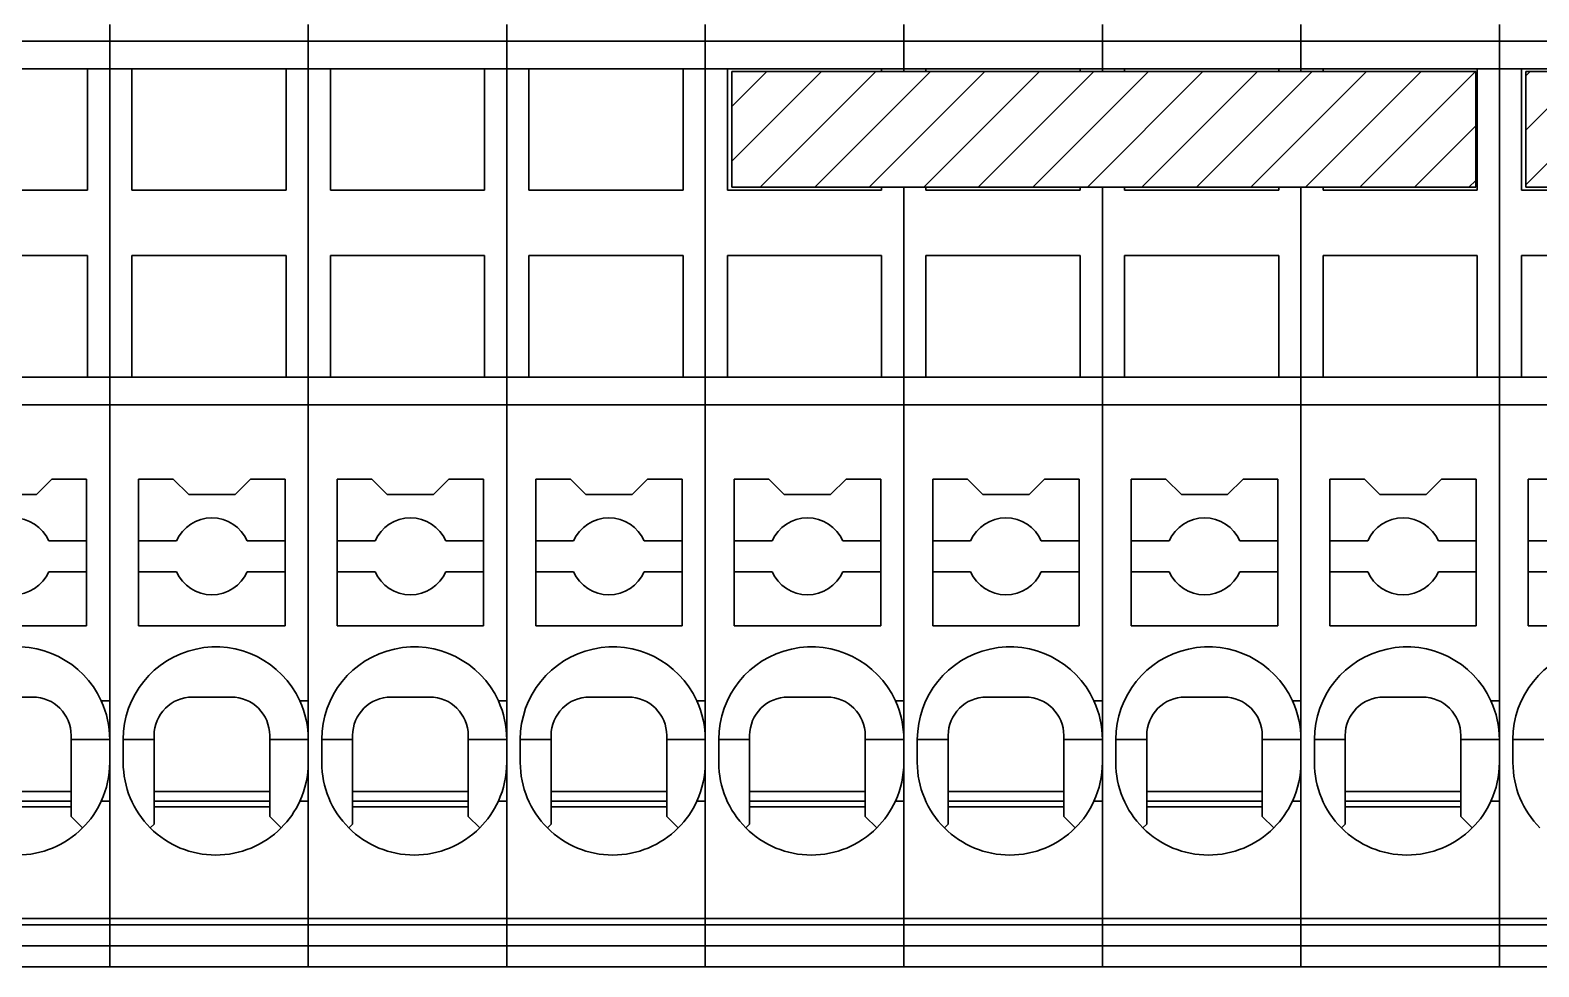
# Model space of a CAD drawing. Header units: millimetres. Extents: x 7 to 587, y 2 to 418.
# Drawn here: x 356.64 to 395.77, y 221 to 245.3 of the extents above; entities that cross this region are included whole.
import ezdxf

# ---------------------------------------------------------------- set-up
doc = ezdxf.new("R2010")
doc.units = ezdxf.units.MM
doc.layers.add('GR1_01', color=7, linetype='Continuous')
doc.layers.add('GR1_04', color=7, linetype='Continuous')
pattern_1 = [(45, (0, 0), (-0.7071068, 0.7071068), [])]

# ---------------------------------------------------------------- blocks, each defined once
blk = doc.blocks.new('BLKF113')
at = {"layer": 'GR1_01', "color": 3, "linetype": 'Continuous', "lineweight": 35}
for p, q in [((353.55, 245.018), (358.7, 245.018)), ((358.7, 245.018), (358.7, 245.35)), ((358.7, 244.3), (358.7, 245.018)), ((354.125, 244.3), (358.125, 244.3)), ((358.125, 244.3), (358.125, 241.15)), ((358.125, 244.3), (358.7, 244.3)), ((358.7, 236.3), (358.7, 244.3)), ((358.125, 241.15), (354.125, 241.15)), ((354.125, 239.45), (358.125, 239.45)), ((358.125, 239.45), (358.125, 236.3)), ((358.125, 236.3), (354.125, 236.3)), ((358.7, 236.3), (358.125, 236.3)), ((358.7, 235.582), (358.7, 236.3)), ((358.7, 235.582), (353.55, 235.582)), ((358.7, 235.582), (358.7, 227.9)), ((356.8, 233.25), (357.2, 233.65)), ((357.2, 233.65), (358.1, 233.65)), ((358.1, 233.65), (358.1, 232.05)), ((355.6, 233.25), (356.8, 233.25)), ((357.117, 232.05), (358.1, 232.05)), ((358.1, 232.05), (358.1, 231.25)), ((358.1, 231.25), (357.117, 231.25)), ((358.1, 231.25), (358.1, 229.85)), ((358.1, 229.85), (354.3, 229.85)), ((358.7, 227.9), (358.482, 227.9)), ((358.7, 227.9), (358.7, 226.9)), ((357.7, 227), (357.7, 226.9)), ((357.7, 226.9), (358.7, 226.9)), ((357.7, 225.55), (357.7, 226.9)), ((358.7, 226.9), (358.7, 226.3)), ((358.7, 225.3), (358.7, 226.3)), ((354.7, 225.55), (357.7, 225.55)), ((357.7, 225.3), (357.7, 225.55)), ((354.7, 225.3), (357.7, 225.3)), ((354.7, 225.15), (357.7, 225.15)), ((357.7, 225.15), (357.7, 225.3)), ((357.7, 224.9), (357.7, 225.15)), ((358.482, 225.3), (358.7, 225.3)), ((358.7, 222.256), (358.7, 225.3)), ((357.7, 224.9), (357.997, 224.603)), ((358.7, 222.256), (353.55, 222.256)), ((358.7, 222.087), (353.55, 222.087)), ((358.7, 222.256), (358.7, 222.087)), ((358.7, 222.087), (358.7, 221.548)), ((358.7, 221.548), (353.55, 221.548)), ((358.7, 221), (358.7, 221.548)), ((358.7, 221), (353.55, 221))]:
    blk.add_line(p, q, dxfattribs=at)
for centre, radius, start, end in [((356.2, 231.65), 1, 23.5782, 156.4218), ((356.2, 231.65), 1, 203.5782, 336.4218), ((356.3, 226.9), 2.4, 24.6243, 180), ((356.7, 227), 1, 0, 90), ((356.3, 226.9), 2.4, 0, 24.6243), ((356.3, 226.3), 2.4, 335.3757, 0), ((356.3, 226.3), 2.4, 315, 335.3757), ((356.3, 226.3), 2.4, 225, 315)]:
    blk.add_arc(centre, radius, start, end, dxfattribs=at)
blk.add_open_spline([(355.7, 228), (355.739, 228), (355.814, 228), (355.929, 228), (356.049, 228), (356.179, 228), (356.313, 228), (356.447, 228), (356.576, 228), (356.659, 228), (356.7, 228)], degree=3, knots=[0, 0, 0, 0, 0.118021, 0.223255, 0.346586, 0.477449, 0.613456, 0.74891, 0.878338, 1, 1, 1, 1], dxfattribs=at)
blk = doc.blocks.new('BLKF114')
at = {"layer": 'GR1_01', "color": 3, "linetype": 'Continuous', "lineweight": 35}
for p, q in [((358.7, 245.018), (358.7, 245.451)), ((358.7, 245.018), (363.85, 245.018)), ((358.7, 245.018), (358.7, 244.3)), ((363.85, 245.018), (363.85, 245.35)), ((363.85, 244.3), (363.85, 245.018)), ((358.7, 244.3), (358.7, 236.3)), ((358.7, 244.3), (359.275, 244.3)), ((359.275, 241.15), (359.275, 244.3)), ((359.275, 244.3), (363.275, 244.3)), ((363.275, 244.3), (363.275, 241.15)), ((363.275, 244.3), (363.85, 244.3)), ((363.85, 236.3), (363.85, 244.3)), ((363.275, 241.15), (359.275, 241.15)), ((359.275, 239.45), (363.275, 239.45)), ((359.275, 236.3), (359.275, 239.45)), ((363.275, 239.45), (363.275, 236.3)), ((358.7, 236.3), (358.7, 235.582)), ((359.275, 236.3), (358.7, 236.3)), ((363.275, 236.3), (359.275, 236.3)), ((363.85, 236.3), (363.275, 236.3)), ((363.85, 235.582), (363.85, 236.3)), ((363.85, 235.582), (358.7, 235.582)), ((358.7, 235.582), (358.7, 222.256)), ((363.85, 235.582), (363.85, 227.9)), ((359.45, 233.65), (360.35, 233.65)), ((359.45, 232.05), (359.45, 233.65)), ((360.35, 233.65), (360.75, 233.25)), ((361.95, 233.25), (362.35, 233.65)), ((362.35, 233.65), (363.25, 233.65)), ((363.25, 233.65), (363.25, 232.05)), ((360.75, 233.25), (361.95, 233.25)), ((359.45, 231.25), (359.45, 232.05)), ((359.45, 232.05), (360.433, 232.05)), ((362.267, 232.05), (363.25, 232.05)), ((363.25, 232.05), (363.25, 231.25)), ((359.45, 229.85), (359.45, 231.25)), ((360.433, 231.25), (359.45, 231.25)), ((363.25, 231.25), (362.267, 231.25)), ((363.25, 231.25), (363.25, 229.85)), ((363.25, 229.85), (359.45, 229.85)), ((363.85, 227.9), (363.632, 227.9)), ((363.85, 227.9), (363.85, 226.9)), ((359.85, 227), (359.85, 226.9)), ((362.85, 227), (362.85, 226.9)), ((359.05, 226.9), (359.05, 226.3)), ((359.85, 226.9), (359.05, 226.9)), ((359.85, 225.55), (359.85, 226.9)), ((362.85, 226.9), (363.85, 226.9)), ((362.85, 225.55), (362.85, 226.9)), ((363.85, 226.9), (363.85, 226.3)), ((363.85, 225.3), (363.85, 226.3)), ((359.85, 225.3), (359.85, 225.55)), ((359.85, 225.55), (362.85, 225.55)), ((362.85, 225.3), (362.85, 225.55)), ((359.85, 225.15), (359.85, 225.3)), ((359.85, 225.3), (362.85, 225.3)), ((359.85, 225.15), (362.85, 225.15)), ((359.85, 224.7), (359.85, 225.15)), ((362.85, 225.15), (362.85, 225.3)), ((362.85, 224.9), (362.85, 225.15)), ((363.632, 225.3), (363.85, 225.3)), ((363.85, 222.256), (363.85, 225.3)), ((359.753, 224.603), (359.85, 224.7)), ((362.85, 224.9), (363.147, 224.603)), ((363.85, 222.256), (358.7, 222.256)), ((358.7, 222.256), (358.7, 222.087)), ((363.85, 222.087), (358.7, 222.087)), ((358.7, 222.087), (358.7, 221.548)), ((363.85, 222.256), (363.85, 222.087)), ((363.85, 222.087), (363.85, 221.548)), ((363.85, 221.548), (358.7, 221.548)), ((358.7, 221.548), (358.7, 221)), ((363.85, 221), (363.85, 221.548)), ((363.85, 221), (358.7, 221))]:
    blk.add_line(p, q, dxfattribs=at)
for centre, radius, start, end in [((361.35, 231.65), 1, 23.5782, 156.4218), ((361.35, 231.65), 1, 203.5782, 336.4218), ((361.45, 226.9), 2.4, 24.6243, 180), ((360.85, 227), 1, 90, 180), ((361.85, 227), 1, 0, 90), ((361.45, 226.9), 2.4, 0, 24.6243), ((361.45, 226.3), 2.4, 180, 225), ((361.45, 226.3), 2.4, 335.3757, 0), ((361.45, 226.3), 2.4, 315, 335.3757), ((361.45, 226.3), 2.4, 225, 315)]:
    blk.add_arc(centre, radius, start, end, dxfattribs=at)
blk.add_open_spline([(360.85, 228), (360.889, 228), (360.964, 228), (361.079, 228), (361.199, 228), (361.329, 228), (361.463, 228), (361.597, 228), (361.726, 228), (361.809, 228), (361.85, 228)], degree=3, knots=[0, 0, 0, 0, 0.118021, 0.223255, 0.346586, 0.477449, 0.613456, 0.74891, 0.878338, 1, 1, 1, 1], dxfattribs=at)
blk = doc.blocks.new('BLKF115')
at = {"layer": 'GR1_01', "color": 3, "linetype": 'Continuous', "lineweight": 35}
for p, q in [((363.85, 245.018), (363.85, 245.451)), ((363.85, 245.018), (369, 245.018)), ((363.85, 245.018), (363.85, 244.3)), ((369, 245.018), (369, 245.35)), ((369, 244.3), (369, 245.018)), ((363.85, 244.3), (363.85, 236.3)), ((363.85, 244.3), (364.425, 244.3)), ((364.425, 241.15), (364.425, 244.3)), ((364.425, 244.3), (368.425, 244.3)), ((368.425, 244.3), (368.425, 241.15)), ((368.425, 244.3), (369, 244.3)), ((369, 236.3), (369, 244.3)), ((368.425, 241.15), (364.425, 241.15)), ((364.425, 239.45), (368.425, 239.45)), ((364.425, 236.3), (364.425, 239.45)), ((368.425, 239.45), (368.425, 236.3)), ((363.85, 236.3), (363.85, 235.582)), ((364.425, 236.3), (363.85, 236.3)), ((368.425, 236.3), (364.425, 236.3)), ((369, 236.3), (368.425, 236.3)), ((369, 235.582), (369, 236.3)), ((369, 235.582), (363.85, 235.582)), ((363.85, 235.582), (363.85, 222.256)), ((369, 235.582), (369, 227.9)), ((364.6, 233.65), (365.5, 233.65)), ((364.6, 232.05), (364.6, 233.65)), ((365.5, 233.65), (365.9, 233.25)), ((367.1, 233.25), (367.5, 233.65)), ((367.5, 233.65), (368.4, 233.65)), ((368.4, 233.65), (368.4, 232.05)), ((365.9, 233.25), (367.1, 233.25)), ((364.6, 231.25), (364.6, 232.05)), ((364.6, 232.05), (365.583, 232.05)), ((367.417, 232.05), (368.4, 232.05)), ((368.4, 232.05), (368.4, 231.25)), ((364.6, 229.85), (364.6, 231.25)), ((365.583, 231.25), (364.6, 231.25)), ((368.4, 231.25), (367.417, 231.25)), ((368.4, 231.25), (368.4, 229.85)), ((368.4, 229.85), (364.6, 229.85)), ((369, 227.9), (368.782, 227.9)), ((369, 227.9), (369, 226.9)), ((365, 227), (365, 226.9)), ((368, 227), (368, 226.9)), ((364.2, 226.9), (364.2, 226.3)), ((365, 226.9), (364.2, 226.9)), ((365, 225.55), (365, 226.9)), ((368, 226.9), (369, 226.9)), ((368, 225.55), (368, 226.9)), ((369, 226.9), (369, 226.3)), ((369, 225.3), (369, 226.3)), ((365, 225.3), (365, 225.55)), ((365, 225.55), (368, 225.55)), ((368, 225.3), (368, 225.55)), ((365, 225.15), (365, 225.3)), ((365, 225.3), (368, 225.3)), ((365, 225.15), (368, 225.15)), ((365, 224.7), (365, 225.15)), ((368, 225.15), (368, 225.3)), ((368, 224.9), (368, 225.15)), ((368.782, 225.3), (369, 225.3)), ((369, 222.256), (369, 225.3)), ((364.903, 224.603), (365, 224.7)), ((368, 224.9), (368.297, 224.603)), ((369, 222.256), (363.85, 222.256)), ((363.85, 222.256), (363.85, 222.087)), ((369, 222.087), (363.85, 222.087)), ((363.85, 222.087), (363.85, 221.548)), ((369, 222.256), (369, 222.087)), ((369, 222.087), (369, 221.548)), ((369, 221.548), (363.85, 221.548)), ((363.85, 221.548), (363.85, 221)), ((369, 221), (369, 221.548)), ((369, 221), (363.85, 221))]:
    blk.add_line(p, q, dxfattribs=at)
for centre, radius, start, end in [((366.5, 231.65), 1, 23.5782, 156.4218), ((366.5, 231.65), 1, 203.5782, 336.4218), ((366.6, 226.9), 2.4, 24.6243, 180), ((366, 227), 1, 90, 180), ((367, 227), 1, 0, 90), ((366.6, 226.9), 2.4, 0, 24.6243), ((366.6, 226.3), 2.4, 180, 225), ((366.6, 226.3), 2.4, 335.3757, 0), ((366.6, 226.3), 2.4, 315, 335.3757), ((366.6, 226.3), 2.4, 225, 315)]:
    blk.add_arc(centre, radius, start, end, dxfattribs=at)
blk.add_open_spline([(366, 228), (366.039, 228), (366.114, 228), (366.229, 228), (366.349, 228), (366.479, 228), (366.613, 228), (366.747, 228), (366.876, 228), (366.959, 228), (367, 228)], degree=3, knots=[0, 0, 0, 0, 0.118021, 0.223255, 0.346586, 0.477449, 0.613456, 0.74891, 0.878338, 1, 1, 1, 1], dxfattribs=at)
blk = doc.blocks.new('BLKF116')
at = {"layer": 'GR1_01', "color": 3, "linetype": 'Continuous', "lineweight": 35}
for p, q in [((369, 245.018), (369, 245.451)), ((369, 245.018), (374.15, 245.018)), ((369, 245.018), (369, 244.3)), ((374.15, 245.018), (374.15, 245.35)), ((374.15, 244.3), (374.15, 245.018)), ((369, 244.3), (369, 236.3)), ((369, 244.3), (369.575, 244.3)), ((369.575, 241.15), (369.575, 244.3)), ((369.575, 244.3), (373.575, 244.3)), ((373.575, 244.3), (373.575, 241.15)), ((373.575, 244.3), (374.15, 244.3)), ((374.15, 236.3), (374.15, 244.3)), ((373.575, 241.15), (369.575, 241.15)), ((369.575, 239.45), (373.575, 239.45)), ((369.575, 236.3), (369.575, 239.45)), ((373.575, 239.45), (373.575, 236.3)), ((369, 236.3), (369, 235.582)), ((369.575, 236.3), (369, 236.3)), ((373.575, 236.3), (369.575, 236.3)), ((374.15, 236.3), (373.575, 236.3)), ((374.15, 235.582), (374.15, 236.3)), ((374.15, 235.582), (369, 235.582)), ((369, 235.582), (369, 222.256)), ((374.15, 235.582), (374.15, 227.9)), ((369.75, 233.65), (370.65, 233.65)), ((369.75, 232.05), (369.75, 233.65)), ((370.65, 233.65), (371.05, 233.25)), ((372.25, 233.25), (372.65, 233.65)), ((372.65, 233.65), (373.55, 233.65)), ((373.55, 233.65), (373.55, 232.05)), ((371.05, 233.25), (372.25, 233.25)), ((369.75, 231.25), (369.75, 232.05)), ((369.75, 232.05), (370.733, 232.05)), ((372.567, 232.05), (373.55, 232.05)), ((373.55, 232.05), (373.55, 231.25)), ((369.75, 229.85), (369.75, 231.25)), ((370.733, 231.25), (369.75, 231.25)), ((373.55, 231.25), (372.567, 231.25)), ((373.55, 231.25), (373.55, 229.85)), ((373.55, 229.85), (369.75, 229.85)), ((374.15, 227.9), (373.932, 227.9)), ((374.15, 227.9), (374.15, 226.9)), ((370.15, 227), (370.15, 226.9)), ((373.15, 227), (373.15, 226.9)), ((369.35, 226.9), (369.35, 226.3)), ((370.15, 226.9), (369.35, 226.9)), ((370.15, 225.55), (370.15, 226.9)), ((373.15, 226.9), (374.15, 226.9)), ((373.15, 225.55), (373.15, 226.9)), ((374.15, 226.9), (374.15, 226.3)), ((374.15, 225.3), (374.15, 226.3)), ((370.15, 225.3), (370.15, 225.55)), ((370.15, 225.55), (373.15, 225.55)), ((373.15, 225.3), (373.15, 225.55)), ((370.15, 225.15), (370.15, 225.3)), ((370.15, 225.3), (373.15, 225.3)), ((370.15, 225.15), (373.15, 225.15)), ((370.15, 224.7), (370.15, 225.15)), ((373.15, 225.15), (373.15, 225.3)), ((373.15, 224.9), (373.15, 225.15)), ((373.932, 225.3), (374.15, 225.3)), ((374.15, 222.256), (374.15, 225.3)), ((370.053, 224.603), (370.15, 224.7)), ((373.15, 224.9), (373.447, 224.603)), ((374.15, 222.256), (369, 222.256)), ((369, 222.256), (369, 222.087)), ((374.15, 222.087), (369, 222.087)), ((369, 222.087), (369, 221.548)), ((374.15, 222.256), (374.15, 222.087)), ((374.15, 222.087), (374.15, 221.548)), ((374.15, 221.548), (369, 221.548)), ((369, 221.548), (369, 221)), ((374.15, 221), (374.15, 221.548)), ((374.15, 221), (369, 221))]:
    blk.add_line(p, q, dxfattribs=at)
for centre, radius, start, end in [((371.65, 231.65), 1, 23.5782, 156.4218), ((371.65, 231.65), 1, 203.5782, 336.4218), ((371.75, 226.9), 2.4, 24.6243, 180), ((371.15, 227), 1, 90, 180), ((372.15, 227), 1, 0, 90), ((371.75, 226.9), 2.4, 0, 24.6243), ((371.75, 226.3), 2.4, 180, 225), ((371.75, 226.3), 2.4, 335.3757, 0), ((371.75, 226.3), 2.4, 315, 335.3757), ((371.75, 226.3), 2.4, 225, 315)]:
    blk.add_arc(centre, radius, start, end, dxfattribs=at)
blk.add_open_spline([(371.15, 228), (371.189, 228), (371.264, 228), (371.379, 228), (371.499, 228), (371.629, 228), (371.763, 228), (371.897, 228), (372.026, 228), (372.109, 228), (372.15, 228)], degree=3, knots=[0, 0, 0, 0, 0.118021, 0.223255, 0.346586, 0.477449, 0.613456, 0.74891, 0.878338, 1, 1, 1, 1], dxfattribs=at)
blk = doc.blocks.new('BLKF117')
at = {"layer": 'GR1_01', "color": 3, "linetype": 'Continuous', "lineweight": 35}
for p, q in [((374.15, 245.018), (374.15, 245.451)), ((374.15, 245.018), (379.3, 245.018)), ((374.15, 245.018), (374.15, 244.3)), ((379.3, 245.018), (379.3, 245.35)), ((379.3, 244.3), (379.3, 245.018)), ((374.15, 244.3), (374.15, 236.3)), ((374.15, 244.3), (374.725, 244.3)), ((374.725, 241.15), (374.725, 244.3)), ((374.725, 244.3), (378.725, 244.3)), ((378.725, 244.3), (378.725, 244.225)), ((378.725, 244.3), (379.3, 244.3)), ((379.3, 244.225), (379.3, 244.3)), ((378.725, 241.15), (374.725, 241.15)), ((378.725, 241.225), (378.725, 241.15)), ((379.3, 236.3), (379.3, 241.225)), ((374.725, 239.45), (378.725, 239.45)), ((374.725, 236.3), (374.725, 239.45)), ((378.725, 239.45), (378.725, 236.3)), ((374.15, 236.3), (374.15, 235.582)), ((374.725, 236.3), (374.15, 236.3)), ((378.725, 236.3), (374.725, 236.3)), ((379.3, 236.3), (378.725, 236.3)), ((379.3, 235.582), (379.3, 236.3)), ((379.3, 235.582), (374.15, 235.582)), ((374.15, 235.582), (374.15, 222.256)), ((379.3, 235.582), (379.3, 227.9)), ((374.9, 233.65), (375.8, 233.65)), ((374.9, 232.05), (374.9, 233.65)), ((375.8, 233.65), (376.2, 233.25)), ((377.4, 233.25), (377.8, 233.65)), ((377.8, 233.65), (378.7, 233.65)), ((378.7, 233.65), (378.7, 232.05)), ((376.2, 233.25), (377.4, 233.25)), ((374.9, 231.25), (374.9, 232.05)), ((374.9, 232.05), (375.883, 232.05)), ((377.717, 232.05), (378.7, 232.05)), ((378.7, 232.05), (378.7, 231.25)), ((374.9, 229.85), (374.9, 231.25)), ((375.883, 231.25), (374.9, 231.25)), ((378.7, 231.25), (377.717, 231.25)), ((378.7, 231.25), (378.7, 229.85)), ((378.7, 229.85), (374.9, 229.85)), ((379.3, 227.9), (379.082, 227.9)), ((379.3, 227.9), (379.3, 226.9)), ((375.3, 227), (375.3, 226.9)), ((378.3, 227), (378.3, 226.9)), ((374.5, 226.9), (374.5, 226.3)), ((375.3, 226.9), (374.5, 226.9)), ((375.3, 225.55), (375.3, 226.9)), ((378.3, 226.9), (379.3, 226.9)), ((378.3, 225.55), (378.3, 226.9)), ((379.3, 226.9), (379.3, 226.3)), ((379.3, 225.3), (379.3, 226.3)), ((375.3, 225.3), (375.3, 225.55)), ((375.3, 225.55), (378.3, 225.55)), ((378.3, 225.3), (378.3, 225.55)), ((375.3, 225.15), (375.3, 225.3)), ((375.3, 225.3), (378.3, 225.3)), ((375.3, 225.15), (378.3, 225.15)), ((375.3, 224.7), (375.3, 225.15)), ((378.3, 225.15), (378.3, 225.3)), ((378.3, 224.9), (378.3, 225.15)), ((379.082, 225.3), (379.3, 225.3)), ((379.3, 222.256), (379.3, 225.3)), ((375.203, 224.603), (375.3, 224.7)), ((378.3, 224.9), (378.597, 224.603)), ((379.3, 222.256), (374.15, 222.256)), ((374.15, 222.256), (374.15, 222.087)), ((379.3, 222.087), (374.15, 222.087)), ((374.15, 222.087), (374.15, 221.548)), ((379.3, 222.256), (379.3, 222.087)), ((379.3, 222.087), (379.3, 221.548)), ((379.3, 221.548), (374.15, 221.548)), ((374.15, 221.548), (374.15, 221)), ((379.3, 221), (379.3, 221.548)), ((379.3, 221), (374.15, 221))]:
    blk.add_line(p, q, dxfattribs=at)
for centre, radius, start, end in [((376.8, 231.65), 1, 23.5782, 156.4218), ((376.8, 231.65), 1, 203.5782, 336.4218), ((376.9, 226.9), 2.4, 24.6243, 180), ((376.3, 227), 1, 90, 180), ((377.3, 227), 1, 0, 90), ((376.9, 226.9), 2.4, 0, 24.6243), ((376.9, 226.3), 2.4, 180, 225), ((376.9, 226.3), 2.4, 335.3757, 0), ((376.9, 226.3), 2.4, 315, 335.3757), ((376.9, 226.3), 2.4, 225, 315)]:
    blk.add_arc(centre, radius, start, end, dxfattribs=at)
blk.add_open_spline([(376.3, 228), (376.339, 228), (376.414, 228), (376.529, 228), (376.649, 228), (376.779, 228), (376.913, 228), (377.047, 228), (377.176, 228), (377.259, 228), (377.3, 228)], degree=3, knots=[0, 0, 0, 0, 0.118021, 0.223255, 0.346586, 0.477449, 0.613456, 0.74891, 0.878338, 1, 1, 1, 1], dxfattribs=at)
blk = doc.blocks.new('BLKF118')
at = {"layer": 'GR1_01', "color": 3, "linetype": 'Continuous', "lineweight": 35}
for p, q in [((379.3, 245.018), (379.3, 245.451)), ((379.3, 245.018), (384.45, 245.018)), ((379.3, 245.018), (379.3, 244.3)), ((384.45, 245.018), (384.45, 245.35)), ((384.45, 244.3), (384.45, 245.018)), ((379.3, 244.3), (379.3, 244.225)), ((379.3, 244.3), (379.875, 244.3)), ((379.875, 244.3), (383.875, 244.3)), ((379.875, 244.225), (379.875, 244.3)), ((383.875, 244.3), (383.875, 244.225)), ((383.875, 244.3), (384.45, 244.3)), ((384.45, 244.225), (384.45, 244.3)), ((379.3, 241.225), (379.3, 236.3)), ((379.875, 241.15), (379.875, 241.225)), ((383.875, 241.15), (379.875, 241.15)), ((383.875, 241.225), (383.875, 241.15)), ((384.45, 236.3), (384.45, 241.225)), ((379.875, 239.45), (383.875, 239.45)), ((379.875, 236.3), (379.875, 239.45)), ((383.875, 239.45), (383.875, 236.3)), ((379.3, 236.3), (379.3, 235.582)), ((379.875, 236.3), (379.3, 236.3)), ((383.875, 236.3), (379.875, 236.3)), ((384.45, 236.3), (383.875, 236.3)), ((384.45, 235.582), (384.45, 236.3)), ((384.45, 235.582), (379.3, 235.582)), ((379.3, 235.582), (379.3, 222.256)), ((384.45, 235.582), (384.45, 227.9)), ((380.05, 233.65), (380.95, 233.65)), ((380.05, 232.05), (380.05, 233.65)), ((380.95, 233.65), (381.35, 233.25)), ((382.55, 233.25), (382.95, 233.65)), ((382.95, 233.65), (383.85, 233.65)), ((383.85, 233.65), (383.85, 232.05)), ((381.35, 233.25), (382.55, 233.25)), ((380.05, 231.25), (380.05, 232.05)), ((380.05, 232.05), (381.033, 232.05)), ((382.867, 232.05), (383.85, 232.05)), ((383.85, 232.05), (383.85, 231.25)), ((380.05, 229.85), (380.05, 231.25)), ((381.033, 231.25), (380.05, 231.25)), ((383.85, 231.25), (382.867, 231.25)), ((383.85, 231.25), (383.85, 229.85)), ((383.85, 229.85), (380.05, 229.85)), ((384.45, 227.9), (384.232, 227.9)), ((384.45, 227.9), (384.45, 226.9)), ((380.45, 227), (380.45, 226.9)), ((383.45, 227), (383.45, 226.9)), ((379.65, 226.9), (379.65, 226.3)), ((380.45, 226.9), (379.65, 226.9)), ((380.45, 225.55), (380.45, 226.9)), ((383.45, 226.9), (384.45, 226.9)), ((383.45, 225.55), (383.45, 226.9)), ((384.45, 226.9), (384.45, 226.3)), ((384.45, 225.3), (384.45, 226.3)), ((380.45, 225.3), (380.45, 225.55)), ((380.45, 225.55), (383.45, 225.55)), ((383.45, 225.3), (383.45, 225.55)), ((380.45, 225.15), (380.45, 225.3)), ((380.45, 225.3), (383.45, 225.3)), ((380.45, 225.15), (383.45, 225.15)), ((380.45, 224.7), (380.45, 225.15)), ((383.45, 225.15), (383.45, 225.3)), ((383.45, 224.9), (383.45, 225.15)), ((384.232, 225.3), (384.45, 225.3)), ((384.45, 222.256), (384.45, 225.3)), ((380.353, 224.603), (380.45, 224.7)), ((383.45, 224.9), (383.747, 224.603)), ((384.45, 222.256), (379.3, 222.256)), ((379.3, 222.256), (379.3, 222.087)), ((384.45, 222.087), (379.3, 222.087)), ((379.3, 222.087), (379.3, 221.548)), ((384.45, 222.256), (384.45, 222.087)), ((384.45, 222.087), (384.45, 221.548)), ((384.45, 221.548), (379.3, 221.548)), ((379.3, 221.548), (379.3, 221)), ((384.45, 221), (384.45, 221.548)), ((384.45, 221), (379.3, 221))]:
    blk.add_line(p, q, dxfattribs=at)
for centre, radius, start, end in [((381.95, 231.65), 1, 23.5782, 156.4218), ((381.95, 231.65), 1, 203.5782, 336.4218), ((382.05, 226.9), 2.4, 24.6243, 180), ((381.45, 227), 1, 90, 180), ((382.45, 227), 1, 0, 90), ((382.05, 226.9), 2.4, 0, 24.6243), ((382.05, 226.3), 2.4, 180, 225), ((382.05, 226.3), 2.4, 335.3757, 0), ((382.05, 226.3), 2.4, 315, 335.3757), ((382.05, 226.3), 2.4, 225, 315)]:
    blk.add_arc(centre, radius, start, end, dxfattribs=at)
blk.add_open_spline([(381.45, 228), (381.489, 228), (381.564, 228), (381.679, 228), (381.799, 228), (381.929, 228), (382.063, 228), (382.197, 228), (382.326, 228), (382.409, 228), (382.45, 228)], degree=3, knots=[0, 0, 0, 0, 0.118021, 0.223255, 0.346586, 0.477449, 0.613456, 0.74891, 0.878338, 1, 1, 1, 1], dxfattribs=at)
blk = doc.blocks.new('BLKF119')
at = {"layer": 'GR1_01', "color": 3, "linetype": 'Continuous', "lineweight": 35}
for p, q in [((384.45, 245.018), (384.45, 245.451)), ((384.45, 245.018), (389.6, 245.018)), ((384.45, 245.018), (384.45, 244.3)), ((389.6, 245.018), (389.6, 245.35)), ((389.6, 244.3), (389.6, 245.018)), ((384.45, 244.3), (384.45, 244.225)), ((384.45, 244.3), (385.025, 244.3)), ((385.025, 244.3), (389.025, 244.3)), ((385.025, 244.225), (385.025, 244.3)), ((389.025, 244.3), (389.025, 244.225)), ((389.025, 244.3), (389.6, 244.3)), ((389.6, 244.225), (389.6, 244.3)), ((384.45, 241.225), (384.45, 236.3)), ((385.025, 241.15), (385.025, 241.225)), ((389.025, 241.15), (385.025, 241.15)), ((389.025, 241.225), (389.025, 241.15)), ((389.6, 236.3), (389.6, 241.225)), ((385.025, 239.45), (389.025, 239.45)), ((385.025, 236.3), (385.025, 239.45)), ((389.025, 239.45), (389.025, 236.3)), ((384.45, 236.3), (384.45, 235.582)), ((385.025, 236.3), (384.45, 236.3)), ((389.025, 236.3), (385.025, 236.3)), ((389.6, 236.3), (389.025, 236.3)), ((389.6, 235.582), (389.6, 236.3)), ((389.6, 235.582), (384.45, 235.582)), ((384.45, 235.582), (384.45, 222.256)), ((389.6, 235.582), (389.6, 227.9)), ((385.2, 233.65), (386.1, 233.65)), ((385.2, 232.05), (385.2, 233.65)), ((386.1, 233.65), (386.5, 233.25)), ((387.7, 233.25), (388.1, 233.65)), ((388.1, 233.65), (389, 233.65)), ((389, 233.65), (389, 232.05)), ((386.5, 233.25), (387.7, 233.25)), ((385.2, 231.25), (385.2, 232.05)), ((385.2, 232.05), (386.183, 232.05)), ((388.017, 232.05), (389, 232.05)), ((389, 232.05), (389, 231.25)), ((385.2, 229.85), (385.2, 231.25)), ((386.183, 231.25), (385.2, 231.25)), ((389, 231.25), (388.017, 231.25)), ((389, 231.25), (389, 229.85)), ((389, 229.85), (385.2, 229.85)), ((389.6, 227.9), (389.382, 227.9)), ((389.6, 227.9), (389.6, 226.9)), ((385.6, 227), (385.6, 226.9)), ((388.6, 227), (388.6, 226.9)), ((384.8, 226.9), (384.8, 226.3)), ((385.6, 226.9), (384.8, 226.9)), ((385.6, 225.55), (385.6, 226.9)), ((388.6, 226.9), (389.6, 226.9)), ((388.6, 225.55), (388.6, 226.9)), ((389.6, 226.9), (389.6, 226.3)), ((389.6, 225.3), (389.6, 226.3)), ((385.6, 225.3), (385.6, 225.55)), ((385.6, 225.55), (388.6, 225.55)), ((388.6, 225.3), (388.6, 225.55)), ((385.6, 225.15), (385.6, 225.3)), ((385.6, 225.3), (388.6, 225.3)), ((385.6, 225.15), (388.6, 225.15)), ((385.6, 224.7), (385.6, 225.15)), ((388.6, 225.15), (388.6, 225.3)), ((388.6, 224.9), (388.6, 225.15)), ((389.382, 225.3), (389.6, 225.3)), ((389.6, 222.256), (389.6, 225.3)), ((385.503, 224.603), (385.6, 224.7)), ((388.6, 224.9), (388.897, 224.603)), ((389.6, 222.256), (384.45, 222.256)), ((384.45, 222.256), (384.45, 222.087)), ((389.6, 222.087), (384.45, 222.087)), ((384.45, 222.087), (384.45, 221.548)), ((389.6, 222.256), (389.6, 222.087)), ((389.6, 222.087), (389.6, 221.548)), ((389.6, 221.548), (384.45, 221.548)), ((384.45, 221.548), (384.45, 221)), ((389.6, 221), (389.6, 221.548)), ((389.6, 221), (384.45, 221))]:
    blk.add_line(p, q, dxfattribs=at)
for centre, radius, start, end in [((387.1, 231.65), 1, 23.5782, 156.4218), ((387.1, 231.65), 1, 203.5782, 336.4218), ((387.2, 226.9), 2.4, 24.6243, 180), ((386.6, 227), 1, 90, 180), ((387.6, 227), 1, 0, 90), ((387.2, 226.9), 2.4, 0, 24.6243), ((387.2, 226.3), 2.4, 180, 225), ((387.2, 226.3), 2.4, 335.3757, 0), ((387.2, 226.3), 2.4, 315, 335.3757), ((387.2, 226.3), 2.4, 225, 315)]:
    blk.add_arc(centre, radius, start, end, dxfattribs=at)
blk.add_open_spline([(386.6, 228), (386.639, 228), (386.714, 228), (386.829, 228), (386.949, 228), (387.079, 228), (387.213, 228), (387.347, 228), (387.476, 228), (387.559, 228), (387.6, 228)], degree=3, knots=[0, 0, 0, 0, 0.118021, 0.223255, 0.346586, 0.477449, 0.613456, 0.74891, 0.878338, 1, 1, 1, 1], dxfattribs=at)
blk = doc.blocks.new('BLKF120')
at = {"layer": 'GR1_01', "color": 3, "linetype": 'Continuous', "lineweight": 35}
for p, q in [((389.6, 245.018), (389.6, 245.451)), ((389.6, 245.018), (394.75, 245.018)), ((389.6, 245.018), (389.6, 244.3)), ((394.75, 245.018), (394.75, 245.35)), ((394.75, 244.3), (394.75, 245.018)), ((389.6, 244.3), (389.6, 244.225)), ((389.6, 244.3), (390.175, 244.3)), ((390.175, 244.3), (394.175, 244.3)), ((390.175, 244.225), (390.175, 244.3)), ((394.175, 244.3), (394.175, 241.15)), ((394.175, 244.3), (394.75, 244.3)), ((394.75, 236.3), (394.75, 244.3)), ((389.6, 241.225), (389.6, 236.3)), ((390.175, 241.15), (390.175, 241.225)), ((394.175, 241.15), (390.175, 241.15)), ((390.175, 239.45), (394.175, 239.45)), ((390.175, 236.3), (390.175, 239.45)), ((394.175, 239.45), (394.175, 236.3)), ((389.6, 236.3), (389.6, 235.582)), ((390.175, 236.3), (389.6, 236.3)), ((394.175, 236.3), (390.175, 236.3)), ((394.75, 236.3), (394.175, 236.3)), ((394.75, 235.582), (394.75, 236.3)), ((394.75, 235.582), (389.6, 235.582)), ((389.6, 235.582), (389.6, 222.256)), ((394.75, 235.582), (394.75, 227.9)), ((390.35, 233.65), (391.25, 233.65)), ((390.35, 232.05), (390.35, 233.65)), ((391.25, 233.65), (391.65, 233.25)), ((392.85, 233.25), (393.25, 233.65)), ((393.25, 233.65), (394.15, 233.65)), ((394.15, 233.65), (394.15, 232.05)), ((391.65, 233.25), (392.85, 233.25)), ((390.35, 231.25), (390.35, 232.05)), ((390.35, 232.05), (391.333, 232.05)), ((393.167, 232.05), (394.15, 232.05)), ((394.15, 232.05), (394.15, 231.25)), ((390.35, 229.85), (390.35, 231.25)), ((391.333, 231.25), (390.35, 231.25)), ((394.15, 231.25), (393.167, 231.25)), ((394.15, 231.25), (394.15, 229.85)), ((394.15, 229.85), (390.35, 229.85)), ((394.75, 227.9), (394.532, 227.9)), ((394.75, 227.9), (394.75, 226.9)), ((390.75, 227), (390.75, 226.9)), ((393.75, 227), (393.75, 226.9)), ((389.95, 226.9), (389.95, 226.3)), ((390.75, 226.9), (389.95, 226.9)), ((390.75, 225.55), (390.75, 226.9)), ((393.75, 226.9), (394.75, 226.9)), ((393.75, 225.55), (393.75, 226.9)), ((394.75, 226.9), (394.75, 226.3)), ((394.75, 225.3), (394.75, 226.3)), ((390.75, 225.3), (390.75, 225.55)), ((390.75, 225.55), (393.75, 225.55)), ((393.75, 225.3), (393.75, 225.55)), ((390.75, 225.15), (390.75, 225.3)), ((390.75, 225.3), (393.75, 225.3)), ((390.75, 225.15), (393.75, 225.15)), ((390.75, 224.7), (390.75, 225.15)), ((393.75, 225.15), (393.75, 225.3)), ((393.75, 224.9), (393.75, 225.15)), ((394.532, 225.3), (394.75, 225.3)), ((394.75, 222.256), (394.75, 225.3)), ((390.653, 224.603), (390.75, 224.7)), ((393.75, 224.9), (394.047, 224.603)), ((394.75, 222.256), (389.6, 222.256)), ((389.6, 222.256), (389.6, 222.087)), ((394.75, 222.087), (389.6, 222.087)), ((389.6, 222.087), (389.6, 221.548)), ((394.75, 222.256), (394.75, 222.087)), ((394.75, 222.087), (394.75, 221.548)), ((394.75, 221.548), (389.6, 221.548)), ((389.6, 221.548), (389.6, 221)), ((394.75, 221), (394.75, 221.548)), ((394.75, 221), (389.6, 221))]:
    blk.add_line(p, q, dxfattribs=at)
for centre, radius, start, end in [((392.25, 231.65), 1, 23.5782, 156.4218), ((392.25, 231.65), 1, 203.5782, 336.4218), ((392.35, 226.9), 2.4, 24.6243, 180), ((391.75, 227), 1, 90, 180), ((392.75, 227), 1, 0, 90), ((392.35, 226.9), 2.4, 0, 24.6243), ((392.35, 226.3), 2.4, 180, 225), ((392.35, 226.3), 2.4, 335.3757, 0), ((392.35, 226.3), 2.4, 315, 335.3757), ((392.35, 226.3), 2.4, 225, 315)]:
    blk.add_arc(centre, radius, start, end, dxfattribs=at)
blk.add_open_spline([(391.75, 228), (391.789, 228), (391.864, 228), (391.979, 228), (392.099, 228), (392.229, 228), (392.363, 228), (392.497, 228), (392.626, 228), (392.709, 228), (392.75, 228)], degree=3, knots=[0, 0, 0, 0, 0.118021, 0.223255, 0.346586, 0.477449, 0.613456, 0.74891, 0.878338, 1, 1, 1, 1], dxfattribs=at)
blk = doc.blocks.new('BLKF121')
at = {"layer": 'GR1_01', "color": 3, "linetype": 'Continuous', "lineweight": 35}
for p, q in [((394.75, 245.018), (394.75, 245.451)), ((394.75, 245.018), (399.9, 245.018)), ((394.75, 245.018), (394.75, 244.3)), ((394.75, 244.3), (394.75, 236.3)), ((394.75, 244.3), (395.325, 244.3)), ((395.325, 241.15), (395.325, 244.3)), ((395.325, 244.3), (399.325, 244.3)), ((399.325, 241.15), (395.325, 241.15)), ((395.325, 239.45), (399.325, 239.45)), ((395.325, 236.3), (395.325, 239.45)), ((394.75, 236.3), (394.75, 235.582)), ((395.325, 236.3), (394.75, 236.3)), ((399.325, 236.3), (395.325, 236.3)), ((399.9, 235.582), (394.75, 235.582)), ((394.75, 235.582), (394.75, 222.256)), ((395.5, 233.65), (396.4, 233.65)), ((395.5, 232.05), (395.5, 233.65)), ((395.5, 231.25), (395.5, 232.05)), ((395.5, 232.05), (396.483, 232.05)), ((395.5, 229.85), (395.5, 231.25)), ((396.483, 231.25), (395.5, 231.25)), ((399.3, 229.85), (395.5, 229.85)), ((395.1, 226.9), (395.1, 226.3)), ((395.9, 226.9), (395.1, 226.9)), ((399.9, 222.256), (394.75, 222.256)), ((394.75, 222.256), (394.75, 222.087)), ((399.9, 222.087), (394.75, 222.087)), ((394.75, 222.087), (394.75, 221.548)), ((399.9, 221.548), (394.75, 221.548)), ((394.75, 221.548), (394.75, 221)), ((399.9, 221), (394.75, 221))]:
    blk.add_line(p, q, dxfattribs=at)
for centre, start, end in [((397.5, 226.9), 24.6243, 180), ((397.5, 226.3), 180, 225)]:
    blk.add_arc(centre, 2.4, start, end, dxfattribs=at)
blk = doc.blocks.new('BLKF112')
at = {"layer": 'GR1_01', "color": 3, "linetype": 'Continuous', "lineweight": 35}
for name in ['BLKF113', 'BLKF114', 'BLKF115', 'BLKF116', 'BLKF117', 'BLKF118', 'BLKF119', 'BLKF120', 'BLKF121']:
    blk.add_blockref(name, (0, 0), dxfattribs=at)
blk = doc.blocks.new('BLKF137')
at = {"layer": 'GR1_04', "color": 3, "linetype": 'Continuous', "lineweight": 35}
for p, q in [((374.838, 244.225), (374.838, 241.225)), ((374.838, 244.225), (394.138, 244.225)), ((394.138, 244.225), (394.138, 241.225)), ((394.138, 241.225), (374.838, 241.225))]:
    blk.add_line(p, q, dxfattribs=at)
blk = doc.blocks.new('BLKF138')
at = {"layer": 'GR1_04', "color": 3, "linetype": 'Continuous', "lineweight": 35}
for p, q in [((395.438, 244.225), (395.438, 241.225)), ((395.438, 244.225), (419.888, 244.225)), ((419.888, 244.225), (419.888, 241.225)), ((419.888, 241.225), (395.438, 241.225))]:
    blk.add_line(p, q, dxfattribs=at)

msp = doc.modelspace()

# ---------------------------------------------------------------- hatches: boundary and pattern name
at = {"layer": 'GR1_04', "linetype": 'Continuous', "lineweight": 35}
h = msp.add_hatch(dxfattribs=at)
h.set_pattern_fill('_USER', color=3, angle=45, style=0, pattern_type=0)
h.set_pattern_definition(pattern_1)
h.paths.add_polyline_path([(394.138, 244.225), (374.838, 244.225), (374.838, 241.225), (394.138, 241.225)], flags=0)
h = msp.add_hatch(dxfattribs=at)
h.set_pattern_fill('_USER', color=3, angle=45, style=0, pattern_type=0)
h.set_pattern_definition(pattern_1)
h.paths.add_polyline_path([(419.888, 244.225), (395.438, 244.225), (395.438, 241.225), (419.888, 241.225)], flags=0)

# ---------------------------------------------------------------- block references
at = {"layer": 'GR1_01', "color": 3, "linetype": 'Continuous', "lineweight": 35}
msp.add_blockref('BLKF112', (0, 0), dxfattribs=at)
at = {"layer": 'GR1_04', "color": 3, "linetype": 'Continuous', "lineweight": 35}
for name in ['BLKF137', 'BLKF138']:
    msp.add_blockref(name, (0, 0), dxfattribs=at)

doc.saveas('drawing.dxf')
